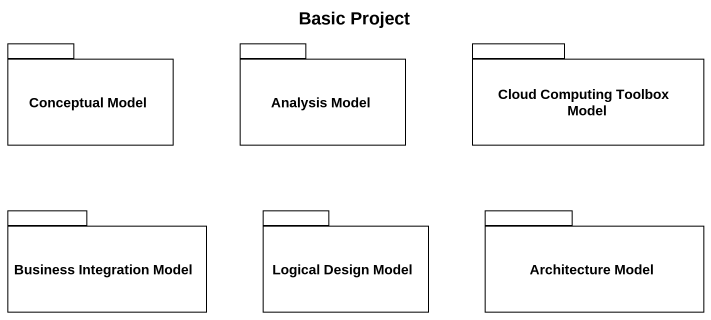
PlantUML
@startuml
title Basic Project
package "Conceptual Model" as Conceptual_Model {
}
package "Analysis Model" as Analysis_Model {
}
package "Cloud Computing Toolbox Model" as Cloud_Computing_Toolbox {
}
package "Business Integration Model" as Business_Integration_Model {
}
package "Logical Design Model" as Logical_Design_Model {
}
package "Architecture Model" as Architecture_Model {
}
@enduml
